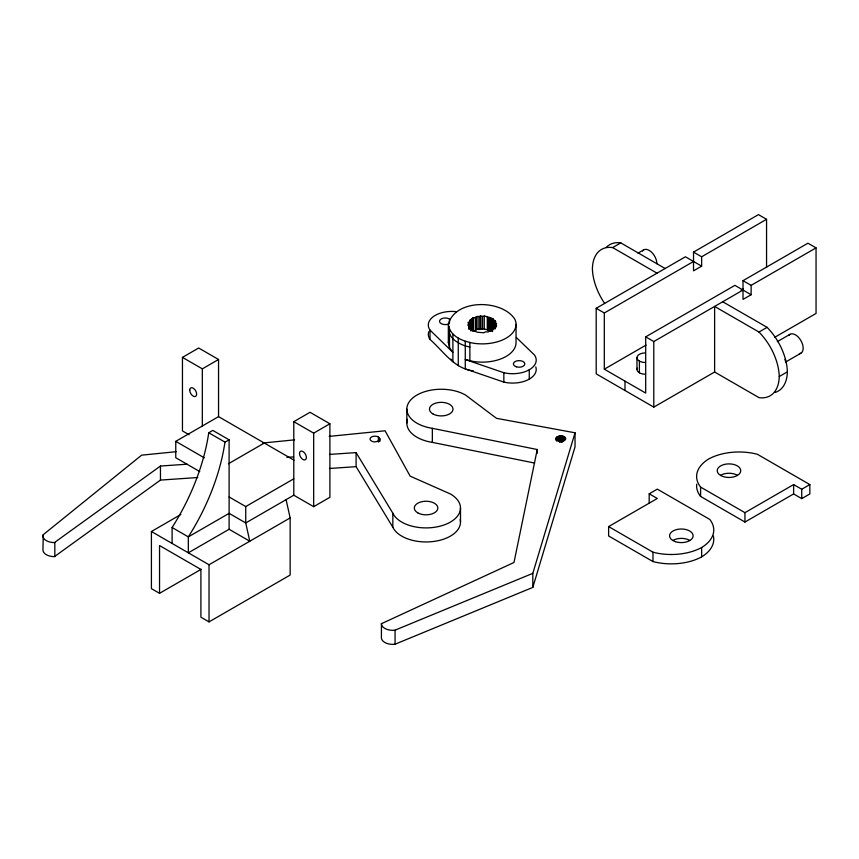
<?xml version="1.0" encoding="UTF-8"?>
<svg xmlns="http://www.w3.org/2000/svg" width="859" height="859" viewBox="0 0 859 859"><rect width="100%" height="100%" fill="white"/><g stroke="black" fill="none" stroke-linecap="round" stroke-linejoin="round"><path stroke-width="1.29" d="M475.306 317.701L473.341 317.69L470.045 320.149L469.497 321.846L467.962 322.597L468.821 324.026L467.736 325.089L469.197 326.237L468.96 327.784L470.689 328.321L470.689 329.448L477.325 332.24L483.928 332.755L485.496 331.842L488.17 331.982L489.082 330.983L491.96 330.447L492.314 329.319L495.89 327.15L496.566 325.529L495.6 324.552L496.652 323.596L495.192 322.436L495.761 321.352L493.7 320.364L492.969 318.721L485.045 316.123L477.024 316.509L475.306 317.701L475.306 330.575L472.461 330.994M229.106 529.273L229.106 439.819L225.047 442.16L223.662 449.912A156.542 90.474 -60.1 0 1 192.953 529.348L188.336 536.886L188.336 552.809L229.106 529.273L249.786 541.224L245.738 522.948L245.738 506.563L293.799 478.807M432.345 428.319L537.24 449.525L513.993 562.484L381.407 623.698A11.468 6.625 0 0 0 392.874 630.323L395.065 630.152L532.816 573.35L575.036 432.796L496.481 418.322L465.589 395.076A34.414 19.875 0 0 0 411.44 399.188A34.414 19.875 0 0 0 432.345 428.319L432.345 442.374L534.62 463.055M176.224 451.694L141.628 455.163L43.24 534.695L42.95 535.952A11.468 6.625 0 0 0 54.418 542.577L160.461 466.029L187.079 464.204M448.344 324.337C454.937 298.61 502.021 299.168 514.885 319.28A33.845 19.542 0 0 1 473.438 343.213C463.076 341.367 449.654 336.395 448.344 324.337L448.344 342.601L449.504 347.659L452.886 352.373L430.015 330.103A23.558 13.604 0 0 1 433.666 316.38A23.558 13.604 0 0 1 456.279 311.656M448.924 326.495C446.594 338.167 460.166 345.243 469.873 347.047M448.344 342.601L448.924 340.078M556.127 437.929L556.127 439.378L557.394 440.646A4.875 2.813 0 0 0 564.288 440.646A4.875 2.813 0 0 0 564.288 436.662L560.841 435.835L557.394 436.662L556.127 437.929L556.127 440.484M381.46 623.473L381.407 637.754A11.468 6.625 0 0 0 392.874 644.379L395.065 644.207L532.816 587.406L575.036 446.852L575.036 432.796M475.306 330.575L477.024 329.384L484.261 328.922L490.779 330.94L490.779 318.055M43.24 534.695L42.95 550.007A11.468 6.625 0 0 0 54.418 556.632L160.461 480.084L197.72 477.529M189.077 434.74L182.452 430.917L182.452 357.387L198.676 348.013L218.551 359.492L218.551 416.636L294.014 460.199M182.452 357.387L202.327 368.855L218.551 359.492M199.771 471.591L175.762 457.729L175.762 441.343L218.551 416.636M172.111 543.446L172.111 527.523A156.542 90.474 -60.1 0 0 208.748 432.753L212.807 430.413L229.106 439.819M293.799 495.203L293.799 421.662L310.024 412.299L329.899 423.777L329.899 497.307L313.675 506.681L293.799 495.203L245.738 522.948L229.106 513.349L188.336 536.886L172.111 527.523M228.44 463.742L264.293 443.04M604.607 303.334A44.099 25.459 60 0 1 592.399 268.663A44.099 25.459 60 0 1 612.671 247.585L620.789 242.893L665.134 268.502M293.799 421.662L313.675 433.14L329.899 423.777M201.264 569.238L159.538 593.322L151.42 588.64L151.42 531.506L180.862 514.498M637.979 253.169L643.735 249.851M722.73 301.756L767.087 327.354A44.099 25.459 60 0 1 787.359 371.85L779.253 376.543A44.099 25.459 60 0 1 758.969 397.62L714.624 372.011L653.796 407.123L596.2 373.869L596.2 308.295L685.418 256.787L701.642 266.161L701.642 256.787L766.561 219.313L766.561 267.482M701.642 266.161L693.524 270.843L693.524 252.106L758.454 214.621L766.561 219.313M596.2 308.295L604.317 312.987L693.524 261.48M151.42 531.506L209.027 564.76L290.149 517.923L286.09 499.648M604.317 312.987L604.317 369.187L645.689 393.078L645.689 336.868L734.907 285.36L751.131 294.734L751.131 285.36L816.05 247.875L816.05 313.449L774.571 337.394M751.131 294.734L743.014 299.415L743.014 280.678L807.932 243.194L816.05 247.875M604.317 369.187L646.032 345.103M741.07 290.235L743.389 288.892M645.689 336.868L653.796 341.549L743.014 290.041M159.538 593.322L159.538 545.551L200.909 569.442L200.909 617.213L209.027 621.895L290.149 575.058L290.149 517.923M714.624 372.011L714.624 306.438L758.969 332.046L767.087 327.354M777.352 341.635L790.022 334.312M785.942 361.843L800.921 353.189M649.189 493.807L657.296 489.125L709.759 519.405A44.099 25.459 0 0 1 701.642 547.516L701.642 556.879A44.099 25.459 0 0 1 652.969 561.561L608.623 535.962L608.623 526.588L657.296 498.488L649.189 493.807L649.189 503.17M809.844 484.573L757.391 454.282A44.099 25.459 0 0 0 708.718 458.974A44.099 25.459 0 0 0 700.6 487.074L744.946 512.673L793.619 484.573L801.737 489.254L809.844 484.573L809.844 493.936L801.737 498.628L793.619 493.936L744.946 522.047L700.6 496.438A44.099 25.459 0 0 1 696.703 484.175M262.693 443.04L294.616 439.84M329.201 436.383L385.079 430.788L410.151 476.144L450.417 493.979A34.414 19.875 0 0 1 443.287 525.236A34.414 19.875 0 0 1 392.831 513.177L356.098 452.607L329.48 454.432M286.895 457.353L293.542 456.902M329.48 468.488L356.098 466.662L392.831 527.222A34.414 19.875 0 0 0 432.796 541.567A34.414 19.875 0 0 0 460.199 519.491M473.438 370.852C454.228 368.898 443.351 351.084 430.015 339.477A23.558 13.604 0 0 1 428.781 331.671M516.291 337.458L534.502 355.025A23.558 13.604 0 0 1 529.316 369.735A23.558 13.604 0 0 1 503.836 372.731L465.267 359.524L473.438 361.478A33.845 19.542 0 0 0 516.044 342.601L516.044 324.337M535.791 366.933A23.558 13.604 0 0 1 527.609 379.989A23.558 13.604 0 0 1 503.836 382.094L465.267 368.898L465.267 341.259M693.524 252.106L701.642 256.787M743.014 280.678L751.131 285.36M612.671 247.585L657.028 273.183M608.623 526.588L652.969 552.197A44.099 25.459 0 0 0 701.642 547.516M208.748 432.753L225.047 442.16M175.762 441.343L204.345 457.847M229.106 496.964L245.738 506.563M378.379 436.995C382.835 440.635 374.18 443.405 371.485 440.978A4.875 2.813 0 0 1 371.485 436.995A4.875 2.813 0 0 1 378.379 436.995L378.379 442.106M450.975 359.083L452.886 361.746L452.886 334.108M801.737 489.254L801.737 498.628M793.619 484.573L793.619 493.936M744.946 512.673L744.946 522.047M700.6 487.074L700.6 496.438M653.796 341.549L653.796 407.123M652.969 552.197L652.969 561.561M639.397 361.113L639.397 372.817M645.281 352.909A8.322 4.8 0 0 0 636.959 357.709L636.959 369.424M624.998 381.128L624.998 390.501M564.288 436.662L564.288 440.495M563.279 436.211L563.279 441.322M562.108 435.932L562.108 442.321M561.561 435.889L561.561 442.278M560.841 435.835L560.841 442.224M559.574 435.932L559.574 442.321M558.404 436.211L558.404 441.322M557.394 436.662L557.394 440.495M556.621 437.242L556.621 441.075M537.24 449.525L537.24 453.359M532.816 573.35L532.816 587.406M529.251 369.767L529.251 379.141M503.836 372.731L503.836 382.094M495.6 324.552L495.6 327.129M495.192 322.436L495.192 328.879M495.074 320.783L495.074 328.514M493.7 319.226L493.7 329.534M492.561 318.678L492.561 331.553M491.037 318.517L491.037 331.402M490.049 318.034L490.049 330.919M489.394 317.336L489.394 330.21M488.127 317.401L488.127 330.275M487.289 316.649L487.289 329.523M484.261 316.037L484.261 328.922M482.554 316.595L482.554 329.48M480.911 315.994L480.911 328.868M480.278 316.026L480.278 328.911M478.892 316.831L478.892 329.716M477.024 316.509L477.024 329.384M476.036 316.907L476.036 329.781M473.341 317.69L473.341 330.575M472.461 318.12L472.461 329.706M472.117 319.237L472.117 330.822M471.333 319.376L471.333 329.684M471.28 319.795L471.28 330.103M470.689 328.321L470.689 330.898M470.195 320.922L470.195 328.653M470.045 320.149L470.045 329.169M469.873 342.365L469.873 360.63M469.497 321.846L469.497 328.288M469.197 326.237L469.197 328.814M468.821 324.026L468.821 329.18M460.499 508.034L460.499 522.079M458.266 338.156L458.266 365.794M449.504 319.28L449.504 322.791M449.504 329.394L449.504 347.659M430.015 330.103L430.015 339.477M406.833 409.131L406.833 423.176M395.065 630.152L395.065 644.207M392.831 513.177L392.831 527.222M379.721 438.562L379.807 441.537M379.646 438.251L379.646 440.807M379.163 437.575L379.163 441.408M356.098 452.607L356.098 466.662M313.675 433.14L313.675 506.681M209.027 564.76L209.027 621.895M202.327 368.855L202.327 426M160.461 466.029L160.461 480.084M54.826 542.544L54.826 556.6M645.281 374.223A8.322 4.8 0 0 1 637.249 368.178M645.281 362.519A8.322 4.8 0 0 1 636.959 357.709M720.68 475.242A11.758 6.786 0 0 1 737.312 475.242M787.359 371.85A44.099 25.459 60 0 1 775.151 392.434M758.969 332.046A44.099 25.459 60 0 1 779.253 376.543M784.943 359.32A22.946 13.25 60 0 1 785.792 362.584M606.304 247.349A44.099 25.459 60 0 1 620.789 242.893M432.345 442.374A34.414 19.875 0 0 1 407.488 419.299M713.367 536.016A44.099 25.459 0 0 1 701.642 556.879M673.048 540.365A11.758 6.786 0 0 1 689.68 540.365M788.798 335.45A10.899 6.292 60 0 1 800.921 340.604A10.899 6.292 60 0 1 799.332 353.683M642.511 250.989A10.899 6.292 60 0 1 651.176 251.848A10.899 6.292 60 0 1 656.888 263.745M449.343 323.639A5.734 3.307 0 0 1 441.225 323.639A5.734 3.307 0 0 1 441.225 318.957A5.734 3.307 0 0 1 449.343 318.957M417.764 512.834A11.758 6.786 0 0 0 437.435 509.784A11.758 6.786 0 0 0 423.036 501.473A11.758 6.786 0 0 0 417.764 512.834M189.742 390.158A4.875 2.813 60 0 0 194.918 396.6A4.875 2.813 60 0 0 194.918 389.696A4.875 2.813 60 0 0 189.742 390.158M299.49 453.52A4.875 2.813 60 0 0 304.666 459.962A4.875 2.813 60 0 0 304.666 453.058A4.875 2.813 60 0 0 299.49 453.52M720.68 475.478A11.758 6.786 0 0 0 740.351 472.439A11.758 6.786 0 0 0 725.952 464.118A11.758 6.786 0 0 0 720.68 475.478M432.936 413.931A11.758 6.786 0 0 0 452.607 410.881A11.758 6.786 0 0 0 438.208 402.57A11.758 6.786 0 0 0 432.936 413.931M675.485 541.685A11.758 6.786 0 0 0 693.127 535.801A11.758 6.786 0 0 0 675.485 529.917A11.758 6.786 0 0 0 675.485 541.685M516.238 366.782A5.734 3.307 0 0 0 524.838 363.915A5.734 3.307 0 0 0 516.238 361.048A5.734 3.307 0 0 0 516.238 366.782"/></g></svg>
